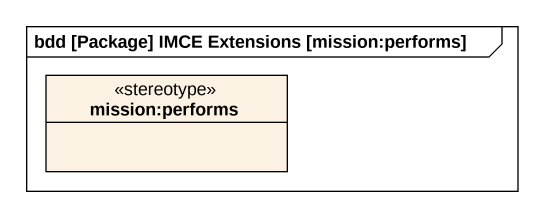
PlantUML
@startuml
mainframe bdd [Package] IMCE Extensions [mission:performs]
hide circle
hide empty members
class "mission:performs" as mission_performs <<stereotype>>
@enduml
